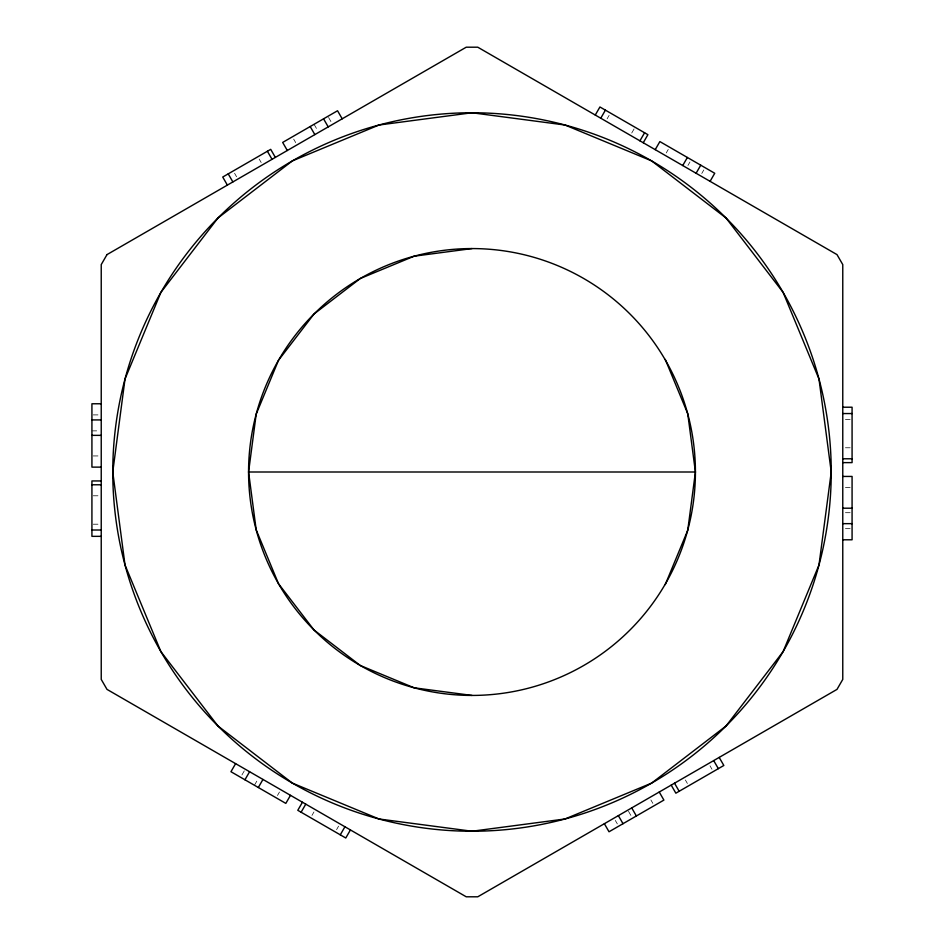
<?xml version="1.0" encoding="UTF-8"?>
<svg xmlns="http://www.w3.org/2000/svg" width="944" height="944" viewBox="0 0 944 944"><rect width="100%" height="100%" fill="white"/><g stroke="black" fill="none" stroke-linecap="round" stroke-linejoin="round"><path stroke-width="0.71" stroke-dasharray="4.72 3.54" d="M607.122 118.802L609.116 115.357M241.924 774.977L244.579 770.363M254.42 785.266L258.408 778.352M631.725 133.021L634.392 128.408M277.465 795.497L279.459 792.04M666.24 152.94L668.234 149.482M311.968 815.415L313.963 811.958M687.94 165.471L689.946 162.014M701.781 173.46L703.776 170.003M336.583 829.623L338.577 826.165M93.244 414.9L98.565 414.9M845.435 419.36L850.756 419.36M91.922 430.865L98.565 430.865M845.435 447.775L850.756 447.775M93.244 455.94L98.565 455.94M845.435 487.623L850.756 487.623M93.244 495.789L98.565 495.789M845.435 512.698L852.078 512.698M93.244 524.203L98.565 524.203M845.435 528.664L850.756 528.664M709.994 765.796L711.988 769.254M328.571 117.469L331.887 123.227M314.069 124.301L317.396 130.06M685.391 780.004L687.385 783.461M293.69 139.134L295.684 142.591M650.876 799.922L652.87 803.379M259.175 159.064L261.181 162.521M628.503 811.309L631.158 815.911M615.335 820.454L617.329 823.9M234.572 173.271L236.566 176.729"/><path stroke-width="1.42" d="M472 695.421L414.168 687.81L360.289 665.496L314.01 629.99L278.504 583.711L256.19 529.832L248.579 472L256.19 414.168L278.504 360.289L314.01 314.01L360.289 278.504L414.168 256.19L472 248.579M665.26 359.416L687.751 413.72L695.421 472L687.751 530.28L665.26 584.584M595.263 115.038L599.924 106.979L647.903 134.673L643.253 142.745M600.762 118.212L605.411 110.141M235.611 763.649L230.95 771.708L285.82 803.391L290.481 795.332M244.944 779.791L249.594 771.72M258.314 787.508L262.963 779.449M639.926 140.821L644.587 132.762M655.219 149.648L659.868 141.588L714.738 173.271L710.089 181.331M302.446 802.235L297.785 810.306L345.775 838.001L350.425 829.941M301.112 812.218L305.762 804.158M682.724 165.53L687.385 157.471M696.094 173.248L700.755 165.188M340.277 834.826L344.938 826.767M101.232 403.772L91.922 403.772L91.922 467.127L101.232 467.127M842.768 407.218L852.078 407.218L852.078 462.619L842.768 462.619M842.768 413.555L852.078 413.555M91.922 419.927L101.232 419.927M91.922 435.361L101.232 435.361M842.768 458.784L852.078 458.784M248.579 472L695.421 472A223.421 223.421 0 0 0 360.289 278.504A223.421 223.421 0 0 0 360.289 665.496A223.421 223.421 0 0 0 695.421 472M842.768 476.437L852.078 476.437L852.078 539.791L842.768 539.791M101.232 480.944L91.922 480.944L91.922 536.345L101.232 536.345M91.922 484.779L101.232 484.779M842.768 508.202L852.078 508.202M842.768 523.649L852.078 523.649M91.922 530.009L101.232 530.009M719.186 757.418L723.836 765.478L675.857 793.184L671.208 785.125M713.688 760.593L718.349 768.652M342.2 118.814L337.539 110.755L282.669 142.426L287.318 150.497M323.556 118.826L328.205 126.885M310.187 126.543L314.836 134.603M674.523 783.201L679.173 791.273M659.242 792.028L663.892 800.087L609.022 831.77L604.372 823.711M275.353 157.4L270.704 149.341L222.725 177.035L227.374 185.107M267.388 151.252L272.037 159.312M631.725 807.911L636.374 815.982M618.355 815.628L623.016 823.699M228.212 173.873L232.873 181.932M125.009 379.028L112.761 472L125.009 564.972L160.893 651.62L217.981 726.019L292.38 783.107L379.028 818.991L472 831.239L564.972 818.991L651.62 783.107L726.019 726.019L783.107 651.62L818.991 564.972L831.239 472L818.991 379.028L783.107 292.38L726.019 217.981L651.62 160.893L564.972 125.009L472 112.761L379.028 125.009L292.38 160.893L217.981 217.981L160.893 292.38L125.009 379.028M107.002 254.609L101.232 264.591L101.232 679.409L107.002 689.391L466.23 896.8L477.77 896.8L836.998 689.391L842.768 679.409L842.768 264.591L836.998 254.609L477.77 47.2L466.23 47.2L107.002 254.609M292.38 783.107A359.239 359.239 0 0 0 831.239 472A359.239 359.239 0 0 0 292.38 160.893A359.239 359.239 0 0 0 292.38 783.107"/></g></svg>
